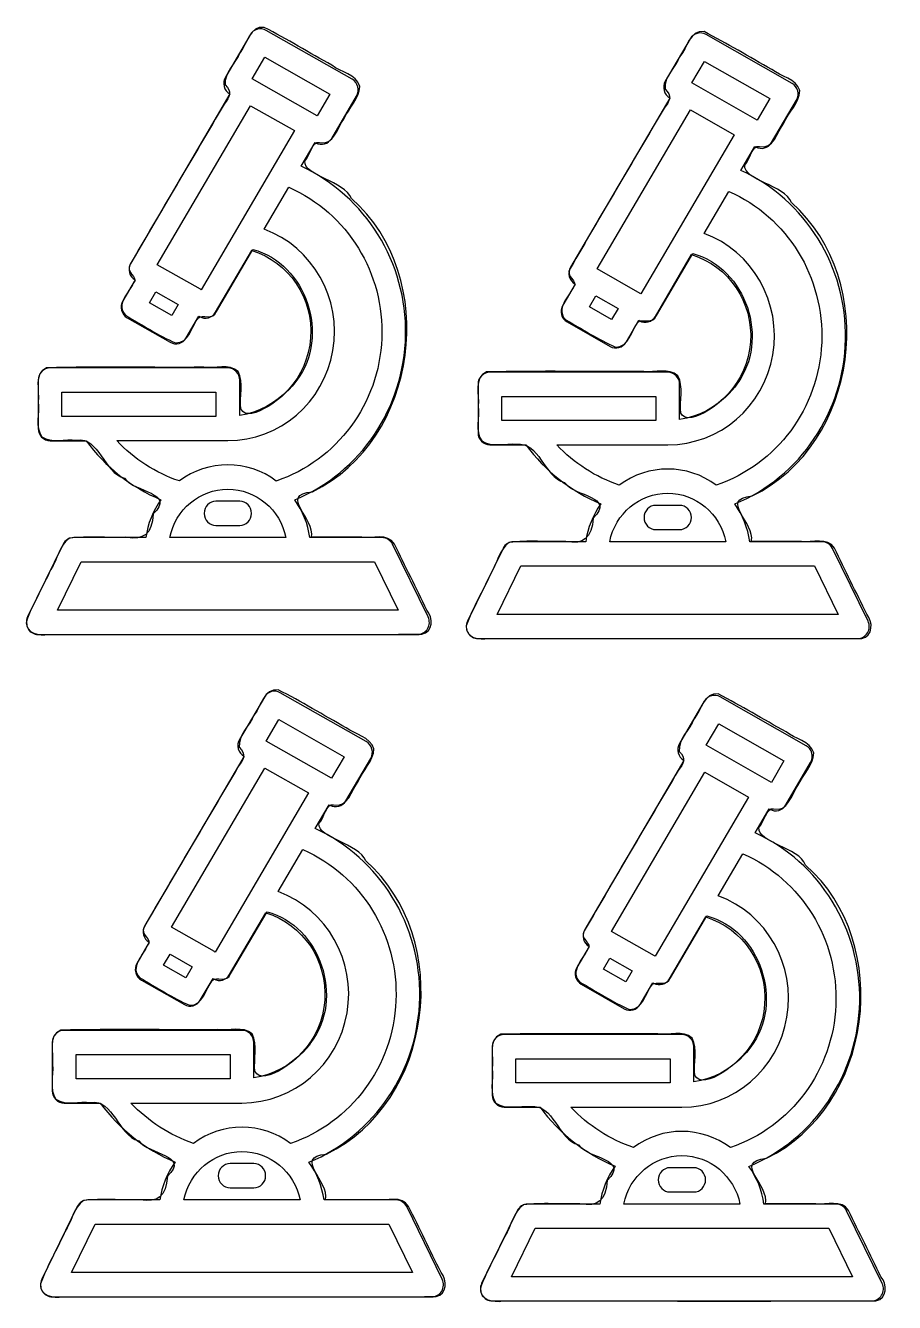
# Model space of a CAD drawing. Extents: x 9 to 547, y 9 to 398.
# Drawn here: x 8.7 to 138.9, y 8.6 to 199.8 of the extents above; entities that cross this region are included whole.
import ezdxf

# ---------------------------------------------------------------- set-up
doc = ezdxf.new("R2010")
doc.units = 0
doc.layers.add('Layer_1', color=7, linetype='CONTINUOUS')

msp = doc.modelspace()

# ---------------------------------------------------------------- linework, layer by layer
at = {"layer": 'Layer_1', "color": 7}
for points in [[(54.268447, 189.526317), (52.376187, 186.299881), (42.600959, 191.858079), (44.493219, 195.084544)], [(120.179008, 188.905761), (118.286792, 185.679325), (108.511791, 191.237524), (110.404007, 194.463988)], [(34.963426, 160.261465), (34.863581, 160.318162), (34.857476, 160.323831), (28.408882, 163.989695), (42.385517, 187.827175), (48.940142, 184.099654)], [(100.874436, 159.640909), (100.774593, 159.697606), (100.768488, 159.703276), (94.320045, 163.369139), (108.296354, 187.206619), (114.850826, 183.479098)], [(30.564928, 156.420211), (27.23048, 158.317791), (28.193099, 159.95845), (31.528399, 158.062628)], [(96.47604, 155.799655), (93.141669, 157.697235), (94.104266, 159.337894), (97.439489, 157.442072)], [(14.108691, 144.908779), (37.197359, 144.908779), (37.197359, 141.280138), (14.108691, 141.280138)], [(80.020186, 144.288224), (103.108317, 144.288224), (103.108317, 140.659582), (80.020186, 140.659582)], [(38.973412, 130.394183)], [(104.884328, 129.773628)], [(37.197359, 124.951221)], [(103.108317, 124.330665)], [(63.937314, 122.171939)], [(129.84765, 121.551383)], [(13.430523, 112.250946), (16.982626, 119.508229), (60.964196, 119.508229), (64.516299, 112.250946)], [(79.342034, 111.63039), (82.894054, 118.887674), (126.874601, 118.887674), (130.426621, 111.63039)], [(56.388317, 90.313718), (54.496057, 87.087282), (44.72083, 92.645481), (46.61309, 95.871945)], [(122.298878, 89.693162), (120.406662, 86.466726), (110.631662, 92.024925), (112.523878, 95.25139)], [(37.083297, 61.048867), (36.983451, 61.105563), (36.977346, 61.111233), (30.528753, 64.777096), (44.505387, 88.614576), (51.060012, 84.887056)], [(102.994307, 60.428311), (102.894463, 60.485008), (102.888358, 60.490677), (96.439915, 64.15654), (110.416225, 87.994021), (116.970697, 84.2665)], [(32.684799, 57.207612), (29.35035, 59.105192), (30.312969, 60.745852), (33.64827, 58.850029)], [(98.595911, 56.587057), (95.26154, 58.484637), (96.224136, 60.125296), (99.559359, 58.229473)], [(16.228561, 45.696181), (39.317229, 45.696181), (39.317229, 42.067539), (16.228561, 42.067539)], [(82.140056, 45.075625), (105.228187, 45.075625), (105.228187, 41.446983), (82.140056, 41.446983)], [(41.093282, 31.181585)], [(107.004199, 30.561029)], [(39.317229, 25.738622)], [(105.228187, 25.118066)], [(66.057185, 22.959341)], [(131.96752, 22.338785)], [(15.550394, 13.038347), (19.102497, 20.295631), (63.084066, 20.295631), (66.636169, 13.038347)], [(81.461905, 12.417791), (85.013925, 19.675075), (128.994471, 19.675075), (132.546491, 12.417791)]]:
    msp.add_lwpolyline(points, close=True, dxfattribs=at)
for points in [[(39.271744, 189.597159), (39.280347, 189.591489)], [(54.539889, 182.928131), (58.257625, 189.269424)], [(105.182654, 188.976603), (105.191256, 188.970934)], [(120.450444, 182.307576), (124.168093, 188.648868)], [(49.944952, 178.751998), (52.045667, 182.334999)], [(115.855614, 178.131442), (117.956279, 181.714444)], [(37.276182, 157.01758), (42.727293, 166.291547)], [(103.187138, 156.397024), (108.638122, 165.670991)], [(25.079856, 161.72764), (25.088181, 161.721971)], [(90.991096, 161.107085), (90.999421, 161.101415)], [(32.728683, 153.046704), (34.632967, 156.294826)], [(98.639745, 152.426148), (100.543985, 155.67427)], [(104.884403, 147.915193), (78.244176, 147.915193)], [(22.333337, 137.651949), (38.973412, 137.651496)], [(88.244641, 137.031393), (104.884328, 137.03094)], [(40.749462, 128.579863), (37.197359, 128.579863)], [(106.660337, 127.959307), (103.108317, 127.959307)], [(37.197359, 124.951221), (40.749462, 124.951221)], [(103.108317, 124.330665), (106.660337, 124.330665)], [(59.027844, 123.177462), (51.486137, 123.177462)], [(92.59416, 122.514615), (81.796196, 122.514615)], [(124.938294, 122.556906), (117.396763, 122.556906)], [(68.978966, 111.246423), (63.650811, 122.134078)], [(134.889185, 110.625867), (129.561153, 121.513522)], [(41.391615, 90.384561), (41.400217, 90.378891)], [(56.65976, 83.715533), (60.377496, 90.056826)], [(107.302524, 89.764005), (107.311127, 89.758335)], [(122.570314, 83.094977), (126.287964, 89.43627)], [(52.064823, 79.5394), (54.165537, 83.122401)], [(117.975484, 78.918844), (120.07615, 82.501845)], [(39.396053, 57.804982), (44.847164, 67.078948)], [(105.307009, 57.184426), (110.757993, 66.458393)], [(27.199726, 62.515042), (27.208051, 62.509372)], [(93.110966, 61.894486), (93.119291, 61.888816)], [(34.848554, 53.834105), (36.752838, 57.082228)], [(100.759615, 53.21355), (102.663855, 56.461672)], [(107.004274, 48.702595), (80.364046, 48.702595)], [(24.453208, 38.439351), (41.093282, 38.438897)], [(90.364512, 37.818795), (107.004199, 37.818341)], [(42.869332, 29.367264), (39.317229, 29.367264)], [(108.780207, 28.746708), (105.228187, 28.746708)], [(39.317229, 25.738622), (42.869332, 25.738622)], [(105.228187, 25.118066), (108.780207, 25.118066)], [(61.147715, 23.964864), (53.606008, 23.964864)], [(94.71403, 23.302016), (83.916067, 23.302016)], [(127.058165, 23.344308), (119.516633, 23.344308)], [(71.098837, 12.033824), (65.770681, 22.921479)], [(137.009055, 11.413269), (131.681024, 22.300924)]]:
    msp.add_lwpolyline(points, dxfattribs=at)
for points in [[(44.405895, 199.541005), (42.282236, 199.829442), (41.861115, 197.10654), (40.804101, 195.799846)], [(44.717844, 199.109949), (43.879672, 199.585507), (42.823333, 199.296229), (42.330405, 198.456151)], [(54.572472, 193.869066), (51.17206, 195.73254), (47.860246, 197.8039), (44.405895, 199.541005)], [(57.597682, 191.787124), (57.597682, 191.787124), (44.717844, 199.109949), (44.717844, 199.109949)], [(110.316685, 198.920449), (108.193075, 199.208886), (107.771964, 196.485984), (106.714975, 195.17929)], [(110.628627, 198.489393), (109.790474, 198.964951), (108.734159, 198.675674), (108.241243, 197.835596)], [(120.483025, 193.24851), (117.082693, 195.111984), (113.770956, 197.183344), (110.316685, 198.920449)], [(42.330405, 198.456151), (42.330405, 198.456151), (38.611798, 192.114859), (38.611798, 192.114859)], [(108.241243, 197.835596), (108.241243, 197.835596), (104.522723, 191.494303), (104.522723, 191.494303)], [(123.508165, 191.166568), (123.508165, 191.166568), (110.628627, 198.489393), (110.628627, 198.489393)], [(40.804101, 195.799846), (40.12796, 194.17396), (38.398359, 192.797175), (38.575482, 190.933559)], [(106.714975, 195.17929), (106.03885, 193.553404), (104.309289, 192.176619), (104.486408, 190.313003)], [(58.74654, 190.710296), (58.201156, 192.542362), (55.917136, 192.802803), (54.572472, 193.869066)], [(124.656996, 190.08974), (124.111625, 191.921806), (121.827658, 192.182247), (120.483025, 193.24851)], [(38.611798, 192.114859), (38.364947, 191.693403), (38.295808, 191.18775), (38.420165, 190.713328)], [(58.449259, 190.670954), (58.324902, 191.145377), (58.017665, 191.548075), (57.597682, 191.787124)], [(104.522723, 191.494303), (104.275877, 191.072847), (104.206741, 190.567195), (104.331095, 190.092772)], [(39.280347, 189.591489), (39.280347, 189.591489), (24.419893, 164.245368), (24.419893, 164.245368)], [(38.575482, 190.933559), (39.638197, 189.919651), (39.29709, 189.190173), (38.419274, 188.069934)], [(38.420165, 190.713328), (38.544522, 190.238905), (38.85176, 189.836207), (39.271744, 189.597159)], [(56.36768, 185.82903), (57.087977, 187.471003), (58.686422, 188.858333), (58.74654, 190.710296)], [(58.257625, 189.269424), (58.504477, 189.69088), (58.573615, 190.196532), (58.449259, 190.670954)], [(104.486408, 190.313003), (105.549098, 189.299095), (105.207999, 188.569617), (104.330204, 187.449378)], [(104.331095, 190.092772), (104.455449, 189.618349), (104.762679, 189.215652), (105.182654, 188.976603)], [(122.278192, 185.208474), (122.998472, 186.850447), (124.59688, 188.237777), (124.656996, 190.08974)], [(124.359722, 190.050398), (124.235369, 190.524821), (123.928139, 190.927519), (123.508165, 191.166568)], [(124.168093, 188.648868), (124.414939, 189.070324), (124.484076, 189.575976), (124.359722, 190.050398)], [(38.419274, 188.069934), (33.740651, 180.062812), (28.976903, 172.100513), (24.351355, 164.065451)], [(104.330204, 187.449378), (99.651689, 179.442256), (94.888052, 171.479957), (90.262612, 163.444896)], [(105.191256, 188.970934), (105.191256, 188.970934), (90.331149, 163.624812), (90.331149, 163.624812)], [(52.706792, 182.326937), (54.837866, 181.780191), (55.370271, 184.528106), (56.36768, 185.82903)], [(118.617389, 181.706382), (120.748413, 181.159635), (121.280806, 183.90755), (122.278192, 185.208474)], [(50.500809, 179.518368), (51.291589, 180.278714), (51.604138, 182.597838), (52.706792, 182.326937)], [(52.045667, 182.334999), (52.045667, 182.334999), (52.15245, 182.274334), (52.15245, 182.274334)], [(52.15245, 182.274334), (52.990587, 181.798482), (54.047137, 182.087817), (54.539889, 182.928131)], [(116.411457, 178.897812), (117.202219, 179.658158), (117.514761, 181.977282), (118.617389, 181.706382)], [(117.956279, 181.714444), (117.956279, 181.714444), (118.06306, 181.653778), (118.06306, 181.653778)], [(118.06306, 181.653778), (118.901178, 181.177926), (119.957702, 181.467261), (120.450444, 182.307576)], [(65.609348, 153.454137), (65.812862, 164.328845), (59.650828, 174.280475), (49.944952, 178.751998)], [(57.516013, 173.921836), (56.470007, 176.565466), (50.372624, 177.258279), (50.500809, 179.518368)], [(131.519645, 152.833582), (131.723154, 163.708289), (125.561264, 173.659919), (115.855614, 178.131442)], [(123.426498, 173.30128), (122.380516, 175.94491), (116.283275, 176.637723), (116.411457, 178.897812)], [(44.413226, 169.316911), (44.413226, 169.316911), (48.105635, 175.614916), (48.105635, 175.614916)], [(48.105635, 175.614916), (56.908441, 171.75196), (62.455581, 162.730554), (62.040362, 152.952636)], [(110.324016, 168.696356), (110.324016, 168.696356), (114.016339, 174.99436), (114.016339, 174.99436)], [(114.016339, 174.99436), (122.81894, 171.131404), (128.365951, 162.109999), (127.950742, 152.33208)], [(51.644493, 129.990957), (67.571215, 137.763418), (70.822906, 162.092634), (57.516013, 173.921836)], [(117.555114, 129.370401), (133.481466, 137.142862), (136.733081, 161.472078), (123.426498, 173.30128)], [(54.717401, 151.14932), (56.058885, 158.958161), (51.712084, 166.622132), (44.413226, 169.316911)], [(120.627951, 150.528764), (121.969404, 158.337605), (117.622704, 166.001576), (110.324016, 168.696356)], [(37.127192, 156.887986), (37.127192, 156.887986), (42.550187, 166.137562), (42.550187, 166.137562)], [(42.550187, 166.137562), (48.134968, 164.428075), (51.804232, 158.980634), (51.371499, 153.041319)], [(42.727293, 166.291547), (50.70953, 164.194435), (54.351001, 153.349923), (49.302634, 146.709781)], [(103.038152, 156.267431), (103.038152, 156.267431), (108.461021, 165.517006), (108.461021, 165.517006)], [(108.461021, 165.517006), (114.045671, 163.807519), (117.71485, 158.360079), (117.282127, 152.420764)], [(108.638122, 165.670991), (116.620173, 163.57388), (120.261559, 152.729367), (115.21331, 146.089225)], [(24.351355, 164.065451), (23.516639, 162.851616), (25.718137, 162.161986), (24.834267, 161.28522)], [(24.419893, 164.245368), (24.173034, 163.823908), (24.103894, 163.318247), (24.228254, 162.843817)], [(24.228254, 162.843817), (24.352615, 162.369388), (24.659861, 161.966686), (25.079856, 161.72764)], [(90.262612, 163.444896), (89.427915, 162.23106), (91.629362, 161.541431), (90.745513, 160.664664)], [(90.331149, 163.624812), (90.084295, 163.203352), (90.015156, 162.697691), (90.139514, 162.223261)], [(24.834267, 161.28522), (24.155653, 159.814979), (22.080346, 157.960487), (23.686802, 156.392244)], [(25.088181, 161.721971), (25.088181, 161.721971), (23.241336, 158.572954), (23.241336, 158.572954)], [(90.745513, 160.664664), (90.066914, 159.194423), (87.991655, 157.339931), (89.598074, 155.771688)], [(90.999421, 161.101415), (90.999421, 161.101415), (89.152619, 157.952398), (89.152619, 157.952398)], [(90.139514, 162.223261), (90.263871, 161.748832), (90.571111, 161.34613), (90.991096, 161.107085)], [(23.241336, 158.572954), (22.994477, 158.151491), (22.925334, 157.645828), (23.049691, 157.171395)], [(23.049691, 157.171395), (23.174048, 156.696961), (23.48129, 156.294253), (23.901282, 156.055198)], [(34.556849, 156.061854), (35.085524, 156.589358), (36.78643, 155.644063), (37.276182, 157.01758)], [(34.739751, 156.234161), (35.577898, 155.758332), (36.634437, 156.047676), (37.127192, 156.887986)], [(89.152619, 157.952398), (88.905765, 157.530935), (88.836624, 157.025272), (88.960978, 156.550839)], [(23.686802, 156.392244), (26.145503, 155.007301), (28.551896, 153.397958), (31.13148, 152.291931)], [(23.901282, 156.055198), (23.901282, 156.055198), (30.341244, 152.392906), (30.341244, 152.392906)], [(31.13148, 152.291931), (33.148022, 152.230821), (33.510376, 154.781053), (34.556849, 156.061854)], [(34.632967, 156.294826), (34.632967, 156.294826), (34.739751, 156.234161), (34.739751, 156.234161)], [(88.960978, 156.550839), (89.085332, 156.076406), (89.392567, 155.673698), (89.812549, 155.434642)], [(89.598074, 155.771688), (92.056718, 154.386745), (94.463055, 152.777402), (97.042579, 151.671375)], [(89.812549, 155.434642), (89.812549, 155.434642), (96.252361, 151.772351), (96.252361, 151.772351)], [(97.042579, 151.671375), (99.059075, 151.610265), (99.42142, 154.160498), (100.467868, 155.441298)], [(100.467868, 155.441298), (100.996531, 155.968802), (102.697398, 155.023507), (103.187138, 156.397024)], [(100.543985, 155.67427), (100.543985, 155.67427), (100.650766, 155.613605), (100.650766, 155.613605)], [(100.650766, 155.613605), (101.488893, 155.137776), (102.545408, 155.427121), (103.038152, 156.267431)], [(30.341244, 152.392906), (31.179381, 151.917055), (32.23593, 152.206389), (32.728683, 153.046704)], [(51.371499, 153.041319), (50.938765, 147.102004), (46.520513, 142.269483), (40.749537, 141.42341)], [(49.009875, 128.78638), (58.875962, 132.875669), (65.405834, 142.57943), (65.609348, 153.454137)], [(38.973412, 137.651496), (46.734339, 137.646442), (53.375917, 143.340479), (54.717401, 151.14932)], [(62.040362, 152.952636), (61.625144, 143.174718), (55.334095, 134.67792), (46.236893, 131.6082)], [(96.252361, 151.772351), (97.090479, 151.296499), (98.147004, 151.585833), (98.639745, 152.426148)], [(117.282127, 152.420764), (116.849404, 146.481449), (112.431254, 141.648927), (106.660412, 140.802854)], [(127.950742, 152.33208), (127.535533, 142.554162), (121.244631, 134.057364), (112.14764, 130.987645)], [(114.920558, 128.165824), (124.786415, 132.255114), (131.316136, 141.958874), (131.519645, 152.833582)], [(40.497912, 147.995896), (39.127033, 149.254612), (37.050937, 148.386287), (35.377886, 148.643317)], [(104.884328, 137.03094), (112.645075, 137.025886), (119.286498, 142.719923), (120.627951, 150.528764)], [(11.825616, 148.562311), (9.792923, 147.750861), (10.812684, 145.131646), (10.56782, 143.448971)], [(11.076638, 148.004475), (10.743536, 147.664191), (10.556459, 147.202631), (10.556588, 146.721399)], [(12.33264, 148.535749), (11.86156, 148.535874), (11.409739, 148.344759), (11.076638, 148.004475)], [(35.377886, 148.643317), (27.529784, 148.588745), (19.660775, 148.752178), (11.825616, 148.562311)], [(38.973487, 148.535749), (38.973487, 148.535749), (12.33264, 148.535749), (12.33264, 148.535749)], [(40.229487, 148.004474), (39.896386, 148.344759), (39.444566, 148.535874), (38.973487, 148.535749)], [(40.749537, 146.721399), (40.749666, 147.202631), (40.562589, 147.66419), (40.229487, 148.004474)], [(40.917307, 142.412297), (40.702438, 144.247575), (41.386158, 146.325898), (40.497912, 147.995896)], [(77.737165, 147.941756), (75.704518, 147.130305), (76.724256, 144.51109), (76.479398, 142.828416)], [(76.988203, 147.383919), (76.65511, 147.043635), (76.468037, 146.582075), (76.468166, 146.100844)], [(78.244176, 147.915193), (77.773107, 147.915318), (77.321297, 147.724204), (76.988203, 147.383919)], [(101.288886, 148.022761), (93.440966, 147.968189), (85.572141, 148.131622), (77.737165, 147.941756)], [(106.408793, 147.375341), (105.037946, 148.634057), (102.961898, 147.765732), (101.288886, 148.022761)], [(106.140375, 147.383919), (105.807281, 147.724203), (105.355472, 147.915318), (104.884403, 147.915193)], [(106.660412, 146.100844), (106.660541, 146.582075), (106.473468, 147.043634), (106.140375, 147.383919)], [(106.828178, 141.791741), (106.613314, 143.627019), (107.297018, 145.705343), (106.408793, 147.375341)], [(10.556588, 146.721399), (10.556588, 146.721399), (10.556588, 139.464116), (10.556588, 139.464116)], [(40.749537, 141.42341), (40.749537, 141.42341), (40.749537, 146.721399), (40.749537, 146.721399)], [(49.302634, 146.709781), (48.058861, 144.638165), (42.12698, 139.894268), (40.917307, 142.412297)], [(76.468166, 146.100844), (76.468166, 146.100844), (76.468166, 138.84356), (76.468166, 138.84356)], [(106.660412, 140.802854), (106.660412, 140.802854), (106.660412, 146.100844), (106.660412, 146.100844)], [(115.21331, 146.089225), (113.969566, 144.017609), (108.037823, 139.273712), (106.828178, 141.791741)], [(10.56782, 143.448971), (10.802388, 141.743757), (10.026675, 139.707244), (11.108807, 138.243086)], [(76.479398, 142.828416), (76.71396, 141.123202), (75.938265, 139.086688), (77.020372, 137.62253)], [(10.556588, 139.464116), (10.556467, 138.982889), (10.743547, 138.521337), (11.076648, 138.181058)], [(11.076648, 138.181058), (11.409748, 137.84078), (11.861565, 137.649669), (12.33264, 137.649795)], [(11.108807, 138.243086), (12.605394, 137.194502), (14.617502, 137.964824), (16.328075, 137.728742)], [(16.328075, 137.728742), (19.716405, 138.241551), (20.375052, 132.814733), (23.497268, 132.010275)], [(76.468166, 138.84356), (76.468044, 138.362333), (76.65512, 137.900781), (76.988213, 137.560503)], [(12.33264, 137.649795), (12.33264, 137.649795), (17.730273, 137.649795), (17.730273, 137.649795)], [(17.730273, 137.649795), (20.621831, 133.721922), (24.499606, 130.666199), (28.952769, 128.806366)], [(31.716607, 131.61387), (28.156219, 132.820347), (24.936099, 134.892475), (22.333337, 137.651949)], [(76.988213, 137.560503), (77.321306, 137.220224), (77.773112, 137.029114), (78.244176, 137.029239)], [(77.020372, 137.62253), (78.516924, 136.573946), (80.528985, 137.344268), (82.239519, 137.108186)], [(78.244176, 137.029239), (78.244176, 137.029239), (83.641684, 137.029239), (83.641684, 137.029239)], [(82.239519, 137.108186), (85.62777, 137.620995), (86.286401, 132.194177), (89.408545, 131.389719)], [(83.641684, 137.029239), (86.533175, 133.101366), (90.41086, 130.045644), (94.863918, 128.18581)], [(97.627693, 130.993314), (94.067388, 132.199791), (90.847343, 134.271919), (88.244641, 137.031393)], [(46.236893, 131.6082), (41.909928, 134.825923), (36.045979, 134.828213), (31.716607, 131.61387)], [(112.14764, 130.987645), (107.820776, 134.205367), (101.956964, 134.207657), (97.627693, 130.993314)], [(23.497268, 132.010275), (25.052468, 129.863195), (31.186668, 129.943377), (27.799177, 126.687513)], [(30.271807, 123.136871), (31.121158, 127.357537), (34.755388, 130.388558), (38.973412, 130.394183)], [(38.973412, 130.394183), (43.191435, 130.388558), (46.825666, 127.357537), (47.675016, 123.136871)], [(89.408545, 131.389719), (90.963708, 129.24264), (97.097766, 129.322821), (93.710354, 126.066958)], [(28.952769, 128.806366), (27.751429, 127.135249), (26.971831, 125.187398), (26.682958, 123.13517)], [(37.197359, 128.579863), (36.217987, 128.577682), (35.425178, 127.766022), (35.425178, 126.765542)], [(42.521642, 126.765542), (42.521642, 127.766022), (41.728834, 128.577682), (40.749462, 128.579863)], [(51.486137, 123.177462), (52.192175, 125.890871), (46.499049, 129.528144), (51.644493, 129.990957)], [(51.263863, 123.136871), (50.97629, 125.180056), (50.202331, 127.119944), (49.009875, 128.78638)], [(94.863918, 128.18581), (93.662607, 126.514693), (92.883027, 124.566842), (92.59416, 122.514615)], [(96.182926, 122.516316), (97.032257, 126.736981), (100.666403, 129.768002), (104.884328, 129.773628)], [(104.884328, 129.773628), (109.102254, 129.768002), (112.7364, 126.736981), (113.58573, 122.516316)], [(117.396763, 122.556906), (118.102784, 125.270316), (112.40979, 128.907588), (117.555114, 129.370401)], [(117.174494, 122.516316), (116.886927, 124.5595), (116.112987, 126.499388), (114.920558, 128.165824)], [(27.799177, 126.687513), (27.605703, 123.669551), (26.363984, 122.678239), (23.686136, 123.175842)], [(35.425178, 126.765542), (35.425178, 125.765061), (36.217987, 124.953401), (37.197359, 124.951221)], [(40.749462, 124.951221), (41.728834, 124.953401), (42.521642, 125.765061), (42.521642, 126.765542)], [(103.108317, 127.959307), (102.128967, 127.957126), (101.336178, 127.145466), (101.336178, 126.144986)], [(108.432476, 126.144986), (108.432476, 127.145466), (107.639687, 127.957126), (106.660337, 127.959307)], [(93.710354, 126.066958), (93.516884, 123.048995), (92.275194, 122.057684), (89.597408, 122.555286)], [(101.336178, 126.144986), (101.336178, 125.144505), (102.128967, 124.332845), (103.108317, 124.330665)], [(106.660337, 124.330665), (107.639687, 124.332845), (108.432476, 125.144505), (108.432476, 126.144986)], [(15.228458, 123.032306), (13.706855, 121.993954), (13.431683, 119.85057), (12.4502, 118.346278)], [(15.884743, 123.13517), (15.211971, 123.135332), (14.59688, 122.747091), (14.296011, 122.132377)], [(23.686136, 123.175842), (20.873906, 123.076077), (18.009413, 123.372814), (15.228458, 123.032306)], [(26.682958, 123.13517), (26.682958, 123.13517), (15.884743, 123.13517), (15.884743, 123.13517)], [(47.675016, 123.136871), (47.675016, 123.136871), (30.271807, 123.136871), (30.271807, 123.136871)], [(62.062081, 123.136871), (62.062081, 123.136871), (51.263863, 123.136871), (51.263863, 123.136871)], [(63.937306, 122.172024), (62.912906, 123.897788), (60.635093, 122.9212), (59.027844, 123.177462)], [(63.650811, 122.134078), (63.349942, 122.748792), (62.734852, 123.137032), (62.062081, 123.136871)], [(81.139927, 122.41175), (79.618359, 121.373398), (79.343194, 119.230014), (78.361734, 117.725722)], [(81.796196, 122.514615), (81.12344, 122.514776), (80.508364, 122.126536), (80.207502, 121.511821)], [(89.597408, 122.555286), (86.785243, 122.455521), (83.920818, 122.752258), (81.139927, 122.41175)], [(113.58573, 122.516316), (113.58573, 122.516316), (96.182926, 122.516316), (96.182926, 122.516316)], [(127.97246, 122.516316), (127.97246, 122.516316), (117.174494, 122.516316), (117.174494, 122.516316)], [(129.847642, 121.551469), (128.823266, 123.277232), (126.545505, 122.300644), (124.938294, 122.556906)], [(129.561153, 121.513522), (129.260291, 122.128236), (128.645216, 122.516476), (127.97246, 122.516316)], [(14.296011, 122.132377), (14.296011, 122.132377), (8.967857, 111.246423), (8.967857, 111.246423)], [(68.799359, 112.261921), (67.178676, 115.565251), (65.557997, 118.868609), (63.937314, 122.171939)], [(80.207502, 121.511821), (80.207502, 121.511821), (74.879472, 110.625867), (74.879472, 110.625867)], [(134.709581, 111.641365), (133.088937, 114.944695), (131.468295, 118.248053), (129.84765, 121.551383)], [(12.4502, 118.346278), (11.277203, 115.733316), (9.733087, 113.249821), (8.786287, 110.557445)], [(78.361734, 117.725722), (77.188764, 115.11276), (75.644684, 112.629266), (74.697906, 109.93689)], [(8.967857, 111.246423), (8.692911, 110.683931), (8.722507, 110.016145), (9.046086, 109.481335)], [(68.050919, 108.659239), (69.754919, 108.990936), (69.744185, 111.142421), (68.799359, 112.261921)], [(68.900737, 109.481334), (69.224316, 110.016144), (69.253913, 110.68393), (68.978966, 111.246423)], [(133.961159, 108.038683), (135.665119, 108.37038), (135.654385, 110.521865), (134.709581, 111.641365)], [(8.786287, 110.557445), (8.664861, 108.704829), (10.750926, 108.401242), (12.113652, 108.622857)], [(9.046086, 109.481335), (9.369665, 108.946525), (9.941133, 108.620873), (10.556588, 108.620574)], [(67.390234, 108.620574), (68.005689, 108.620873), (68.577158, 108.946524), (68.900737, 109.481334)], [(74.697906, 109.93689), (74.576483, 108.084273), (76.662499, 107.780687), (78.025193, 108.002301)], [(74.879472, 110.625867), (74.604532, 110.063375), (74.634127, 109.395589), (74.957699, 108.860779)], [(134.810957, 108.860778), (135.134529, 109.395588), (135.164125, 110.063375), (134.889185, 110.625867)], [(10.556588, 108.620574), (10.556588, 108.620574), (67.390234, 108.620574), (67.390234, 108.620574)], [(12.113652, 108.622857), (30.758657, 108.648438), (49.409653, 108.574254), (68.050919, 108.659239)], [(74.957699, 108.860779), (75.28127, 108.325969), (75.852725, 108.000318), (76.468166, 108.000019)], [(76.468166, 108.000019), (76.468166, 108.000019), (133.300489, 108.000019), (133.300489, 108.000019)], [(78.025193, 108.002301), (96.669765, 108.027882), (115.320327, 107.953698), (133.961159, 108.038683)], [(133.300489, 108.000019), (133.91593, 108.000317), (134.487386, 108.325968), (134.810957, 108.860778)], [(46.525765, 100.328406), (44.402106, 100.616844), (43.980985, 97.893941), (42.923972, 96.587247)], [(46.837715, 99.89735), (45.999542, 100.372908), (44.943203, 100.083631), (44.450275, 99.243553)], [(56.692342, 94.656468), (53.291931, 96.519941), (49.980116, 98.591301), (46.525765, 100.328406)], [(59.717552, 92.574525), (59.717552, 92.574525), (46.837715, 99.89735), (46.837715, 99.89735)], [(112.436555, 99.70785), (110.312946, 99.996288), (109.891834, 97.273385), (108.834845, 95.966691)], [(112.748497, 99.276795), (111.910344, 99.752352), (110.85403, 99.463075), (110.361114, 98.622997)], [(122.602896, 94.035912), (119.202563, 95.899385), (115.890826, 97.970746), (112.436555, 99.70785)], [(44.450275, 99.243553), (44.450275, 99.243553), (40.731668, 92.90226), (40.731668, 92.90226)], [(110.361114, 98.622997), (110.361114, 98.622997), (106.642593, 92.281704), (106.642593, 92.281704)], [(125.628035, 91.953969), (125.628035, 91.953969), (112.748497, 99.276795), (112.748497, 99.276795)], [(42.923972, 96.587247), (42.247831, 94.961362), (40.51823, 93.584576), (40.695352, 91.720961)], [(108.834845, 95.966691), (108.15872, 94.340806), (106.42916, 92.964021), (106.606278, 91.100405)], [(60.86641, 91.497697), (60.321026, 93.329764), (58.037006, 93.590204), (56.692342, 94.656468)], [(126.776867, 90.877141), (126.231495, 92.709208), (123.947529, 92.969648), (122.602896, 94.035912)], [(40.731668, 92.90226), (40.484817, 92.480804), (40.415679, 91.975152), (40.540036, 91.500729)], [(60.569129, 91.458356), (60.444773, 91.932778), (60.137536, 92.335476), (59.717552, 92.574525)], [(106.642593, 92.281704), (106.395748, 91.860248), (106.326611, 91.354596), (106.450965, 90.880174)], [(126.479593, 90.8378), (126.355239, 91.312223), (126.048009, 91.714921), (125.628035, 91.953969)], [(41.400217, 90.378891), (41.400217, 90.378891), (26.539764, 65.03277), (26.539764, 65.03277)], [(40.695352, 91.720961), (41.758067, 90.707053), (41.416961, 89.977574), (40.539145, 88.857336)], [(40.540036, 91.500729), (40.664393, 91.026307), (40.97163, 90.623609), (41.391615, 90.384561)], [(58.48755, 86.616432), (59.207848, 88.258404), (60.806293, 89.645735), (60.86641, 91.497697)], [(60.377496, 90.056826), (60.624347, 90.478281), (60.693486, 90.983933), (60.569129, 91.458356)], [(106.606278, 91.100405), (107.668968, 90.086497), (107.32787, 89.357018), (106.450074, 88.23678)], [(106.450965, 90.880174), (106.575319, 90.405751), (106.88255, 90.003053), (107.302524, 89.764005)], [(124.398062, 85.995876), (125.118343, 87.637849), (126.716751, 89.025179), (126.776867, 90.877141)], [(126.287964, 89.43627), (126.534809, 89.857725), (126.603946, 90.363378), (126.479593, 90.8378)], [(40.539145, 88.857336), (35.860521, 80.850214), (31.096773, 72.887915), (26.471226, 64.852853)], [(106.450074, 88.23678), (101.77156, 80.229658), (97.007922, 72.267359), (92.382482, 64.232297)], [(107.311127, 89.758335), (107.311127, 89.758335), (92.451019, 64.412214), (92.451019, 64.412214)], [(54.826663, 83.114339), (56.957736, 82.567593), (57.490141, 85.315507), (58.48755, 86.616432)], [(120.73726, 82.493783), (122.868283, 81.947037), (123.400676, 84.694952), (124.398062, 85.995876)], [(52.620679, 80.30577), (53.41146, 81.066115), (53.724009, 83.385239), (54.826663, 83.114339)], [(54.165537, 83.122401), (54.165537, 83.122401), (54.272321, 83.061736), (54.272321, 83.061736)], [(54.272321, 83.061736), (55.110458, 82.585884), (56.167007, 82.875218), (56.65976, 83.715533)], [(118.531328, 79.685214), (119.32209, 80.445559), (119.634631, 82.764684), (120.73726, 82.493783)], [(120.07615, 82.501845), (120.07615, 82.501845), (120.182931, 82.44118), (120.182931, 82.44118)], [(120.182931, 82.44118), (121.021048, 81.965328), (122.077573, 82.254663), (122.570314, 83.094977)], [(67.729218, 54.241539), (67.932732, 65.116246), (61.770699, 75.067876), (52.064823, 79.5394)], [(59.635884, 74.709237), (58.589877, 77.352868), (52.492495, 78.04568), (52.620679, 80.30577)], [(133.639515, 53.620983), (133.843024, 64.495691), (127.681134, 74.44732), (117.975484, 78.918844)], [(125.546369, 74.088681), (124.500387, 76.732312), (118.403146, 77.425124), (118.531328, 79.685214)], [(46.533097, 70.104313), (46.533097, 70.104313), (50.225505, 76.402318), (50.225505, 76.402318)], [(50.225505, 76.402318), (59.028311, 72.539362), (64.575451, 63.517956), (64.160233, 53.740038)], [(53.764363, 30.778359), (69.691085, 38.55082), (72.942776, 62.880036), (59.635884, 74.709237)], [(112.443887, 69.483757), (112.443887, 69.483757), (116.136209, 75.781762), (116.136209, 75.781762)], [(116.136209, 75.781762), (124.938811, 71.918806), (130.485821, 62.8974), (130.070612, 53.119482)], [(119.674985, 30.157803), (135.601336, 37.930264), (138.852952, 62.25948), (125.546369, 74.088681)], [(56.837271, 51.936722), (58.178755, 59.745563), (53.831955, 67.409534), (46.533097, 70.104313)], [(122.747821, 51.316166), (124.089274, 59.125007), (119.742575, 66.788978), (112.443887, 69.483757)], [(44.847164, 67.078948), (52.8294, 64.981837), (56.470871, 54.137325), (51.422505, 47.497182)], [(26.539764, 65.03277), (26.292905, 64.611309), (26.223764, 64.105649), (26.348124, 63.631219)], [(39.247063, 57.675388), (39.247063, 57.675388), (44.670058, 66.924964), (44.670058, 66.924964)], [(44.670058, 66.924964), (50.254838, 65.215477), (53.924102, 59.768036), (53.491369, 53.828721)], [(105.158022, 57.054832), (105.158022, 57.054832), (110.580891, 66.304408), (110.580891, 66.304408)], [(110.580891, 66.304408), (116.165542, 64.594921), (119.83472, 59.14748), (119.401997, 53.208165)], [(110.757993, 66.458393), (118.740044, 64.361281), (122.38143, 53.516769), (117.333181, 46.876626)], [(26.471226, 64.852853), (25.636509, 63.639017), (27.838007, 62.949388), (26.954138, 62.072621)], [(26.348124, 63.631219), (26.472485, 63.156789), (26.779731, 62.754087), (27.199726, 62.515042)], [(92.382482, 64.232297), (91.547785, 63.018461), (93.749232, 62.328832), (92.865383, 61.452066)], [(92.451019, 64.412214), (92.204166, 63.990754), (92.135026, 63.485093), (92.259384, 63.010663)], [(26.954138, 62.072621), (26.275523, 60.602381), (24.200216, 58.747889), (25.806672, 57.179645)], [(27.208051, 62.509372), (27.208051, 62.509372), (25.361206, 59.360356), (25.361206, 59.360356)], [(92.865383, 61.452066), (92.186784, 59.981825), (90.111526, 58.127333), (91.717945, 56.55909)], [(93.119291, 61.888816), (93.119291, 61.888816), (91.272489, 58.7398), (91.272489, 58.7398)], [(92.259384, 63.010663), (92.383742, 62.536233), (92.690981, 62.133532), (93.110966, 61.894486)], [(25.361206, 59.360356), (25.114347, 58.938892), (25.045204, 58.43323), (25.169561, 57.958796)], [(25.169561, 57.958796), (25.293918, 57.484363), (25.60116, 57.081655), (26.021152, 56.842599)], [(36.676719, 56.849256), (37.205395, 57.37676), (38.906301, 56.431465), (39.396053, 57.804982)], [(36.859621, 57.021562), (37.697768, 56.545734), (38.754307, 56.835078), (39.247063, 57.675388)], [(91.272489, 58.7398), (91.025636, 58.318337), (90.956494, 57.812674), (91.080848, 57.338241)], [(25.806672, 57.179645), (28.265374, 55.794703), (30.671766, 54.18536), (33.25135, 53.079332)], [(26.021152, 56.842599), (26.021152, 56.842599), (32.461114, 53.180308), (32.461114, 53.180308)], [(33.25135, 53.079332), (35.267893, 53.018223), (35.630247, 55.568455), (36.676719, 56.849256)], [(36.752838, 57.082228), (36.752838, 57.082228), (36.859621, 57.021562), (36.859621, 57.021562)], [(91.080848, 57.338241), (91.205202, 56.863807), (91.512437, 56.461099), (91.932419, 56.222044)], [(91.717945, 56.55909), (94.176589, 55.174147), (96.582925, 53.564804), (99.162449, 52.458777)], [(91.932419, 56.222044), (91.932419, 56.222044), (98.372232, 52.559752), (98.372232, 52.559752)], [(99.162449, 52.458777), (101.178945, 52.397667), (101.54129, 54.947899), (102.587738, 56.2287)], [(102.587738, 56.2287), (103.116402, 56.756204), (104.817268, 55.810909), (105.307009, 57.184426)], [(102.663855, 56.461672), (102.663855, 56.461672), (102.770636, 56.401007), (102.770636, 56.401007)], [(102.770636, 56.401007), (103.608764, 55.925178), (104.665278, 56.214522), (105.158022, 57.054832)], [(32.461114, 53.180308), (33.299252, 52.704456), (34.355801, 52.993791), (34.848554, 53.834105)], [(53.491369, 53.828721), (53.058636, 47.889406), (48.640383, 43.056884), (42.869407, 42.210812)], [(64.160233, 53.740038), (63.745014, 43.962119), (57.453965, 35.465321), (48.356763, 32.395602)], [(51.129746, 29.573782), (60.995832, 33.663071), (67.525705, 43.366832), (67.729218, 54.241539)], [(117.040429, 28.953226), (126.906285, 33.042515), (133.436006, 42.746276), (133.639515, 53.620983)], [(41.093282, 38.438897), (48.854209, 38.433843), (55.495787, 44.12788), (56.837271, 51.936722)], [(98.372232, 52.559752), (99.210349, 52.0839), (100.266874, 52.373235), (100.759615, 53.21355)], [(119.401997, 53.208165), (118.969274, 47.26885), (114.551124, 42.436329), (108.780282, 41.590256)], [(130.070612, 53.119482), (129.655404, 43.341564), (123.364501, 34.844766), (114.267511, 31.775046)], [(42.617783, 48.783298), (41.246904, 50.042014), (39.170807, 49.173689), (37.497756, 49.430719)], [(107.004199, 37.818341), (114.764945, 37.813288), (121.406369, 43.507324), (122.747821, 51.316166)], [(13.945487, 49.349713), (11.912793, 48.538263), (12.932555, 45.919048), (12.687691, 44.236373)], [(13.196508, 48.791877), (12.863407, 48.451592), (12.67633, 47.990033), (12.676458, 47.508801)], [(14.45251, 49.32315), (13.98143, 49.323276), (13.52961, 49.132161), (13.196508, 48.791877)], [(37.497756, 49.430719), (29.649654, 49.376146), (21.780646, 49.539579), (13.945487, 49.349713)], [(41.093357, 49.32315), (41.093357, 49.32315), (14.45251, 49.32315), (14.45251, 49.32315)], [(42.349358, 48.791876), (42.016257, 49.13216), (41.564437, 49.323275), (41.093357, 49.32315)], [(42.869407, 47.508801), (42.869536, 47.990032), (42.682459, 48.451592), (42.349358, 48.791876)], [(43.037177, 43.199698), (42.822308, 45.034976), (43.506028, 47.1133), (42.617783, 48.783298)], [(79.857035, 48.729157), (77.824389, 47.917707), (78.844126, 45.298492), (78.599268, 43.615817)], [(79.108074, 48.171321), (78.77498, 47.831036), (78.587907, 47.369477), (78.588036, 46.888245)], [(80.364046, 48.702595), (79.892978, 48.70272), (79.441168, 48.511605), (79.108074, 48.171321)], [(103.408756, 48.810163), (95.560837, 48.755591), (87.692012, 48.919023), (79.857035, 48.729157)], [(108.528664, 48.162742), (107.157817, 49.421458), (105.081768, 48.553133), (103.408756, 48.810163)], [(108.260245, 48.17132), (107.927152, 48.511604), (107.475342, 48.702719), (107.004274, 48.702595)], [(108.780282, 46.888245), (108.780411, 47.369476), (108.593339, 47.831036), (108.260245, 48.17132)], [(108.948049, 42.579142), (108.733185, 44.41442), (109.416889, 46.492744), (108.528664, 48.162742)], [(12.676458, 47.508801), (12.676458, 47.508801), (12.676458, 40.251517), (12.676458, 40.251517)], [(42.869407, 42.210812), (42.869407, 42.210812), (42.869407, 47.508801), (42.869407, 47.508801)], [(51.422505, 47.497182), (50.178731, 45.425566), (44.24685, 40.681669), (43.037177, 43.199698)], [(78.588036, 46.888245), (78.588036, 46.888245), (78.588036, 39.630961), (78.588036, 39.630961)], [(108.780282, 41.590256), (108.780282, 41.590256), (108.780282, 46.888245), (108.780282, 46.888245)], [(117.333181, 46.876626), (116.089436, 44.80501), (110.157693, 40.061113), (108.948049, 42.579142)], [(12.687691, 44.236373), (12.922259, 42.531159), (12.146546, 40.494645), (13.228677, 39.030487)], [(78.599268, 43.615817), (78.833831, 41.910603), (78.058136, 39.87409), (79.140242, 38.409932)], [(12.676458, 40.251517), (12.676337, 39.770291), (12.863417, 39.308738), (13.196518, 38.96846)], [(13.196518, 38.96846), (13.529619, 38.628182), (13.981435, 38.437071), (14.45251, 38.437196)], [(13.228677, 39.030487), (14.725265, 37.981903), (16.737372, 38.752226), (18.447946, 38.516143)], [(14.45251, 38.437196), (14.45251, 38.437196), (19.850143, 38.437196), (19.850143, 38.437196)], [(18.447946, 38.516143), (21.836275, 39.028953), (22.494922, 33.602134), (25.617138, 32.797676)], [(19.850143, 38.437196), (22.741702, 34.509323), (26.619477, 31.453601), (31.072639, 29.593767)], [(33.836478, 32.401272), (30.27609, 33.607749), (27.05597, 35.679877), (24.453208, 38.439351)], [(78.588036, 39.630961), (78.587915, 39.149735), (78.774991, 38.688182), (79.108084, 38.347904)], [(79.108084, 38.347904), (79.441177, 38.007626), (79.892982, 37.816515), (80.364046, 37.81664)], [(79.140242, 38.409932), (80.636795, 37.361347), (82.648856, 38.13167), (84.359389, 37.895588)], [(84.359389, 37.895588), (87.74764, 38.408397), (88.406272, 32.981579), (91.528415, 32.17712)], [(80.364046, 37.81664), (80.364046, 37.81664), (85.761554, 37.81664), (85.761554, 37.81664)], [(85.761554, 37.81664), (88.653045, 33.888767), (92.53073, 30.833045), (96.983789, 28.973211)], [(99.747563, 31.780716), (96.187258, 32.987193), (92.967213, 35.059321), (90.364512, 37.818795)], [(48.356763, 32.395602), (44.029798, 35.613325), (38.16585, 35.615614), (33.836478, 32.401272)], [(114.267511, 31.775046), (109.940646, 34.992769), (104.076834, 34.995059), (99.747563, 31.780716)], [(25.617138, 32.797676), (27.172338, 30.650597), (33.306539, 30.730778), (29.919048, 27.474915)], [(32.391678, 23.924273), (33.241028, 28.144938), (36.875259, 31.175959), (41.093282, 31.181585)], [(41.093282, 31.181585), (45.311306, 31.175959), (48.945536, 28.144938), (49.794887, 23.924273)], [(53.606008, 23.964864), (54.312046, 26.678273), (48.618919, 30.315546), (53.764363, 30.778359)], [(91.528415, 32.17712), (93.083579, 30.030041), (99.217637, 30.110223), (95.830224, 26.854359)], [(31.072639, 29.593767), (29.8713, 27.92265), (29.091702, 25.974799), (28.802828, 23.922572)], [(39.317229, 29.367264), (38.337857, 29.365084), (37.545049, 28.553423), (37.545049, 27.552943)], [(44.641513, 27.552943), (44.641513, 28.553423), (43.848705, 29.365084), (42.869332, 29.367264)], [(53.383734, 23.924273), (53.09616, 25.967458), (52.322202, 27.907346), (51.129746, 29.573782)], [(96.983789, 28.973211), (95.782477, 27.302094), (95.002897, 25.354244), (94.71403, 23.302016)], [(98.302797, 23.303717), (99.152127, 27.524382), (102.786273, 30.555403), (107.004199, 30.561029)], [(105.228187, 28.746708), (104.248838, 28.744528), (103.456048, 27.932868), (103.456048, 26.932387)], [(107.004199, 30.561029), (111.222124, 30.555403), (114.85627, 27.524382), (115.705601, 23.303717)], [(110.552347, 26.932387), (110.552347, 27.932868), (109.759557, 28.744528), (108.780207, 28.746708)], [(119.516633, 23.344308), (120.222655, 26.057717), (114.529661, 29.69499), (119.674985, 30.157803)], [(119.294364, 23.303717), (119.006797, 25.346902), (118.232857, 27.28679), (117.040429, 28.953226)], [(29.919048, 27.474915), (29.725574, 24.456953), (28.483854, 23.465641), (25.806006, 23.963244)], [(37.545049, 27.552943), (37.545049, 26.552463), (38.337857, 25.740803), (39.317229, 25.738622)], [(42.869332, 25.738622), (43.848705, 25.740803), (44.641513, 26.552463), (44.641513, 27.552943)], [(95.830224, 26.854359), (95.636755, 23.836397), (94.395064, 22.845085), (91.717278, 23.342688)], [(103.456048, 26.932387), (103.456048, 25.931907), (104.248838, 25.120247), (105.228187, 25.118066)], [(108.780207, 25.118066), (109.759557, 25.120247), (110.552347, 25.931907), (110.552347, 26.932387)], [(17.348328, 23.819707), (15.826725, 22.781355), (15.551554, 20.637971), (14.57007, 19.13368)], [(18.004613, 23.922572), (17.331841, 23.922733), (16.71675, 23.534493), (16.415881, 22.919778)], [(25.806006, 23.963244), (22.993776, 23.863479), (20.129284, 24.160216), (17.348328, 23.819707)], [(28.802828, 23.922572), (28.802828, 23.922572), (18.004613, 23.922572), (18.004613, 23.922572)], [(49.794887, 23.924273), (49.794887, 23.924273), (32.391678, 23.924273), (32.391678, 23.924273)], [(64.181951, 23.924273), (64.181951, 23.924273), (53.383734, 23.924273), (53.383734, 23.924273)], [(66.057177, 22.959426), (65.032777, 24.68519), (62.754963, 23.708601), (61.147715, 23.964864)], [(65.770681, 22.921479), (65.469813, 23.536193), (64.854722, 23.924433), (64.181951, 23.924273)], [(70.919229, 13.049322), (69.298547, 16.352652), (67.677867, 19.656011), (66.057185, 22.959341)], [(83.259797, 23.199151), (81.738229, 22.1608), (81.463065, 20.017415), (80.481604, 18.513124)], [(83.916067, 23.302016), (83.243311, 23.302177), (82.628234, 22.913937), (82.327372, 22.299223)], [(91.717278, 23.342688), (88.905114, 23.242923), (86.040688, 23.53966), (83.259797, 23.199151)], [(115.705601, 23.303717), (115.705601, 23.303717), (98.302797, 23.303717), (98.302797, 23.303717)], [(130.092331, 23.303717), (130.092331, 23.303717), (119.294364, 23.303717), (119.294364, 23.303717)], [(131.967512, 22.33887), (130.943136, 24.064634), (128.665376, 23.088046), (127.058165, 23.344308)], [(131.681024, 22.300924), (131.380162, 22.915638), (130.765086, 23.303878), (130.092331, 23.303717)], [(16.415881, 22.919778), (16.415881, 22.919778), (11.087727, 12.033824), (11.087727, 12.033824)], [(82.327372, 22.299223), (82.327372, 22.299223), (76.999342, 11.413269), (76.999342, 11.413269)], [(136.829452, 12.428766), (135.208807, 15.732096), (133.588165, 19.035455), (131.96752, 22.338785)], [(14.57007, 19.13368), (13.397073, 16.520718), (11.852957, 14.037223), (10.906158, 11.344847)], [(80.481604, 18.513124), (79.308634, 15.900162), (77.764554, 13.416667), (76.817777, 10.724291)], [(11.087727, 12.033824), (10.812781, 11.471332), (10.842377, 10.803546), (11.165956, 10.268736)], [(70.170789, 9.44664), (71.874789, 9.778338), (71.864055, 11.929822), (70.919229, 13.049322)], [(71.020608, 10.268736), (71.344187, 10.803546), (71.373783, 11.471332), (71.098837, 12.033824)], [(136.081029, 8.826084), (137.784989, 9.157782), (137.774256, 11.309267), (136.829452, 12.428766)], [(10.906158, 11.344847), (10.784732, 9.492231), (12.870796, 9.188644), (14.233522, 9.410259)], [(11.165956, 10.268736), (11.489535, 9.733927), (12.061004, 9.408275), (12.676458, 9.407976)], [(69.510104, 9.407976), (70.125559, 9.408274), (70.697028, 9.733926), (71.020608, 10.268736)], [(76.817777, 10.724291), (76.696353, 8.871675), (78.78237, 8.568088), (80.145064, 8.789703)], [(76.999342, 11.413269), (76.724402, 10.850777), (76.753998, 10.18299), (77.077569, 9.648181)], [(77.077569, 9.648181), (77.40114, 9.113371), (77.972596, 8.787719), (78.588036, 8.78742)], [(135.420359, 8.78742), (136.0358, 8.787719), (136.607256, 9.11337), (136.930828, 9.64818)], [(136.930828, 9.64818), (137.254399, 10.18299), (137.283995, 10.850776), (137.009055, 11.413269)], [(12.676458, 9.407976), (12.676458, 9.407976), (69.510104, 9.407976), (69.510104, 9.407976)], [(14.233522, 9.410259), (32.878528, 9.435839), (51.529523, 9.361655), (70.170789, 9.44664)], [(78.588036, 8.78742), (78.588036, 8.78742), (135.420359, 8.78742), (135.420359, 8.78742)], [(80.145064, 8.789703), (98.789635, 8.815284), (117.440197, 8.741099), (136.081029, 8.826084)]]:
    msp.add_open_spline(points, degree=3, dxfattribs=at)

doc.saveas('drawing.dxf')
